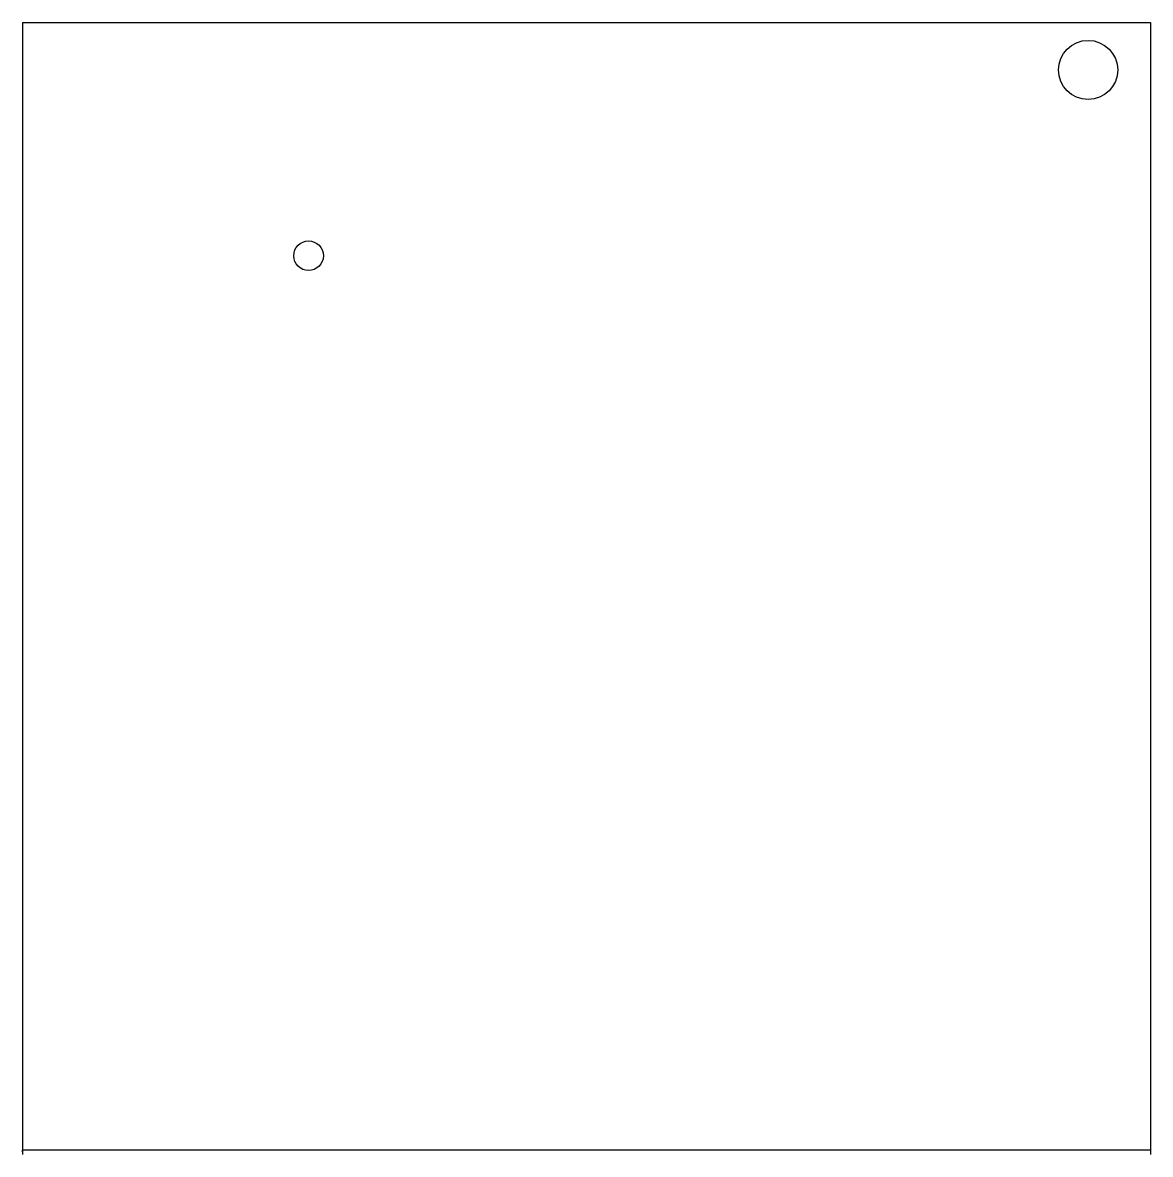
# Model space of a CAD drawing. Extents: x 10.04 to 11.024, y 10.533 to 11.521.
import ezdxf

# ---------------------------------------------------------------- set-up
doc = ezdxf.new("R2010")
doc.units = 0
doc.layers.add('LAYER1', color=7, linetype='CONTINUOUS')
doc.layers.add('LAYER12', color=5, linetype='CONTINUOUS')

msp = doc.modelspace()

# ---------------------------------------------------------------- linework, layer by layer
at = {"layer": 'LAYER1', "color": 7, "linetype": 'CONTINUOUS'}
for centre, radius in [((10.9692, 11.4794), 0.0258), ((10.2892, 11.3173), 0.0129)]:
    msp.add_circle(centre, radius, dxfattribs=at)
at = {"layer": 'LAYER12', "color": 5, "linetype": 'CONTINUOUS'}
for points in [[(10.0398, 11.5207), (10.0398, 11.5207)], [(10.0398, 11.5207), (10.0413, 11.5207)], [(10.0398, 11.5207), (10.0398, 10.5456)], [(10.0413, 11.5207), (11.0213, 11.5207)], [(11.0213, 11.5207), (11.0235, 11.5207)], [(11.0235, 11.5207), (11.0235, 11.5182)], [(11.0235, 11.5182), (11.0235, 10.5367)], [(10.0398, 10.5456), (10.0398, 10.5402)], [(10.0398, 10.5402), (10.0398, 10.5367)], [(10.0398, 10.537), (10.0413, 10.537)], [(10.0398, 10.5352), (10.0398, 10.5367)], [(10.0398, 10.5367), (10.0398, 10.5331)], [(10.0398, 10.5367), (10.0398, 10.5352)], [(10.0413, 10.537), (10.0459, 10.537)], [(10.0459, 10.537), (11.0235, 10.537)], [(11.0235, 10.5367), (11.0235, 10.5331)]]:
    msp.add_lwpolyline(points, dxfattribs=at)

doc.saveas('drawing.dxf')
